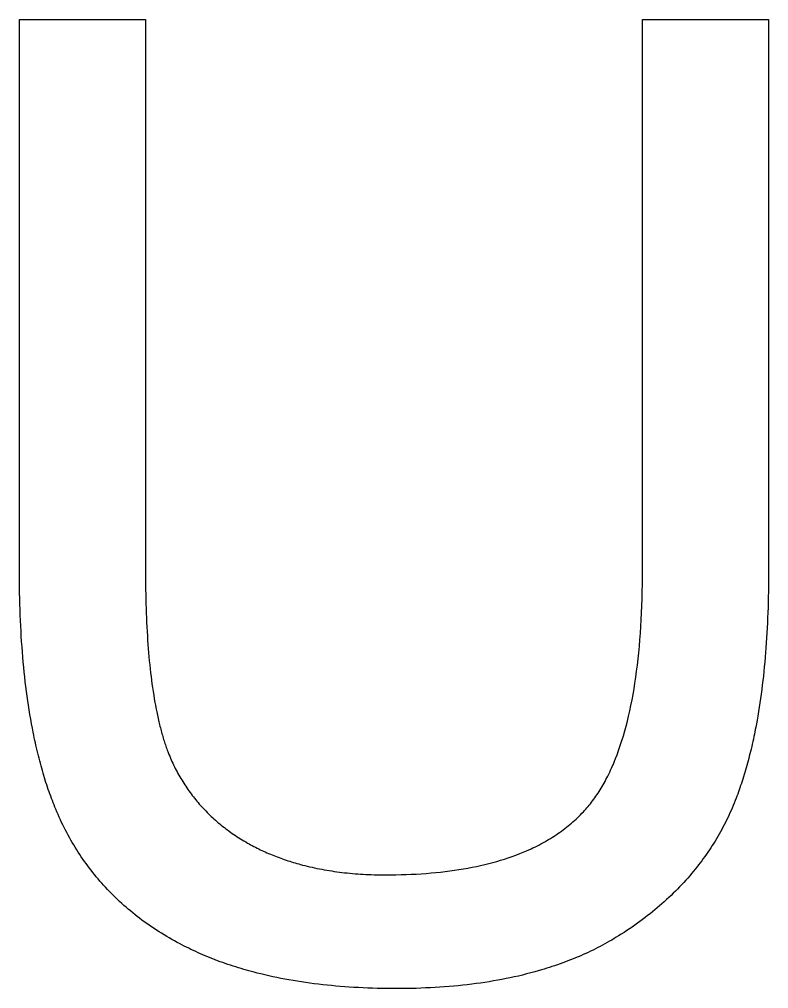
# Model space of a CAD drawing. Extents: x -115 to 95, y -60 to 60.
# Drawn here: x -47.291 to -44.931, y -1.551 to 1.5 of the extents above; entities that cross this region are included whole.
import ezdxf

# ---------------------------------------------------------------- set-up
doc = ezdxf.new("R2010")
doc.units = 0
doc.layers.add('ENGRAVE', color=5, linetype='Continuous')

msp = doc.modelspace()

# ---------------------------------------------------------------- linework, layer by layer
at = {"layer": 'ENGRAVE', "color": 5}
for points in [[(-47.2909, -0.2333), (-47.2909, 1.5)], [(-47.2909, 1.5), (-46.8939, 1.5)], [(-46.8939, 1.5), (-46.8939, -0.2312)], [(-45.3284, 1.5), (-44.9314, 1.5)], [(-45.3284, -0.2312), (-45.3284, 1.5)], [(-44.9314, 1.5), (-44.9314, -0.2333)], [(-47.1763, -0.9864), (-47.179, -0.9796), (-47.1818, -0.9729), (-47.1844, -0.9661), (-47.1871, -0.9593), (-47.1897, -0.9524), (-47.1923, -0.9454), (-47.1948, -0.9383), (-47.1973, -0.9312), (-47.1998, -0.9241), (-47.2023, -0.9169), (-47.2047, -0.9096), (-47.2071, -0.9023), (-47.2094, -0.8949), (-47.2117, -0.8875), (-47.214, -0.88), (-47.2162, -0.8724), (-47.2185, -0.8648), (-47.2206, -0.8571), (-47.2228, -0.8494), (-47.2249, -0.8416), (-47.227, -0.8338), (-47.229, -0.826), (-47.231, -0.818), (-47.233, -0.8099), (-47.235, -0.8015), (-47.2369, -0.7932), (-47.2388, -0.785), (-47.2406, -0.7772), (-47.2422, -0.7697), (-47.2439, -0.7621), (-47.2456, -0.7536), (-47.2476, -0.7436), (-47.25, -0.7314), (-47.2525, -0.7177), (-47.2552, -0.703), (-47.2578, -0.6881), (-47.2602, -0.6734), (-47.2624, -0.659), (-47.2646, -0.6447), (-47.2666, -0.6302), (-47.2685, -0.6155), (-47.2704, -0.6005), (-47.2723, -0.5853), (-47.274, -0.57), (-47.2757, -0.5545), (-47.2772, -0.5389), (-47.2787, -0.5232), (-47.2801, -0.5074), (-47.2814, -0.4914), (-47.2826, -0.4752), (-47.2838, -0.4589), (-47.2848, -0.4424), (-47.2858, -0.4258), (-47.2867, -0.409), (-47.2875, -0.3921), (-47.2882, -0.3751), (-47.2889, -0.3579), (-47.2894, -0.3405), (-47.2899, -0.323), (-47.2902, -0.3054), (-47.2905, -0.2875), (-47.2907, -0.2695), (-47.2908, -0.2514), (-47.2909, -0.2333)], [(-46.8939, -0.2312), (-46.8939, -0.2472), (-46.8938, -0.2631), (-46.8936, -0.2789), (-46.8934, -0.2945), (-46.8932, -0.31), (-46.8928, -0.3252), (-46.8924, -0.3402), (-46.892, -0.355), (-46.8914, -0.3697), (-46.8909, -0.3842), (-46.8902, -0.3985), (-46.8895, -0.4127), (-46.8887, -0.4267), (-46.8879, -0.4405), (-46.887, -0.4541), (-46.8861, -0.4676), (-46.8851, -0.4809), (-46.884, -0.4939), (-46.8829, -0.5069), (-46.8817, -0.5197), (-46.8804, -0.5323), (-46.8791, -0.5448), (-46.8777, -0.557), (-46.8763, -0.5689), (-46.8748, -0.5806), (-46.8733, -0.5921), (-46.8717, -0.6036), (-46.8699, -0.6154), (-46.868, -0.6274), (-46.866, -0.6392), (-46.8642, -0.65), (-46.8625, -0.6591), (-46.8612, -0.6661), (-46.8602, -0.6715), (-46.8593, -0.676), (-46.8584, -0.6803), (-46.8574, -0.685), (-46.8563, -0.6902), (-46.8552, -0.6955), (-46.854, -0.7008), (-46.8529, -0.7059), (-46.8517, -0.7109), (-46.8505, -0.7157), (-46.8494, -0.7205), (-46.8482, -0.7253), (-46.847, -0.7301), (-46.8457, -0.7348), (-46.8445, -0.7395), (-46.8432, -0.7442), (-46.8419, -0.7488), (-46.8406, -0.7533), (-46.8393, -0.7578), (-46.838, -0.7623), (-46.8366, -0.7667), (-46.8353, -0.7711), (-46.8339, -0.7754), (-46.8325, -0.7797), (-46.8311, -0.7839), (-46.8297, -0.7881), (-46.8282, -0.7922), (-46.8268, -0.7963), (-46.8253, -0.8003), (-46.8238, -0.8043), (-46.8223, -0.8083)], [(-45.5147, -0.9945), (-45.5109, -0.9904), (-45.5072, -0.9863), (-45.5035, -0.9821), (-45.4998, -0.9778), (-45.4962, -0.9734), (-45.4926, -0.969), (-45.4891, -0.9645), (-45.4856, -0.9598), (-45.4822, -0.9552), (-45.4787, -0.9504), (-45.4754, -0.9456), (-45.472, -0.9407), (-45.4687, -0.9357), (-45.4654, -0.9307), (-45.4622, -0.9255), (-45.459, -0.9203), (-45.4559, -0.915), (-45.4528, -0.9096), (-45.4497, -0.9042), (-45.4467, -0.8987), (-45.4437, -0.8932), (-45.4408, -0.8876), (-45.4378, -0.8819), (-45.4349, -0.8759), (-45.4319, -0.8697), (-45.429, -0.8635), (-45.4263, -0.8574), (-45.4238, -0.8519), (-45.4215, -0.847), (-45.4193, -0.8418), (-45.4166, -0.8353), (-45.4132, -0.8267), (-45.4089, -0.8152), (-45.4039, -0.8014), (-45.3986, -0.7862), (-45.3934, -0.7705), (-45.3886, -0.7551), (-45.3842, -0.7399), (-45.3801, -0.7247), (-45.3761, -0.7091), (-45.3723, -0.6931), (-45.3686, -0.6766), (-45.365, -0.6597), (-45.3616, -0.6425), (-45.3583, -0.625), (-45.3553, -0.6072), (-45.3524, -0.5891), (-45.3496, -0.5707), (-45.3471, -0.5519), (-45.3447, -0.5328), (-45.3424, -0.5134), (-45.3404, -0.4936), (-45.3385, -0.4736), (-45.3367, -0.4531), (-45.3352, -0.4324), (-45.3337, -0.4114), (-45.3325, -0.39), (-45.3314, -0.3684), (-45.3305, -0.3463), (-45.3298, -0.3239), (-45.3293, -0.3011), (-45.3289, -0.278), (-45.3286, -0.2547), (-45.3284, -0.2312)], [(-44.9314, -0.2333), (-44.9315, -0.2505), (-44.9316, -0.2676), (-44.9318, -0.2846), (-44.932, -0.3015), (-44.9324, -0.3183), (-44.9328, -0.3349), (-44.9333, -0.3513), (-44.9338, -0.3676), (-44.9345, -0.3838), (-44.9352, -0.3998), (-44.936, -0.4157), (-44.9369, -0.4315), (-44.9378, -0.4471), (-44.9388, -0.4626), (-44.9399, -0.478), (-44.9411, -0.4932), (-44.9423, -0.5082), (-44.9436, -0.5232), (-44.945, -0.538), (-44.9465, -0.5527), (-44.948, -0.5673), (-44.9497, -0.5817), (-44.9514, -0.596), (-44.9531, -0.61), (-44.9549, -0.6238), (-44.9568, -0.6374), (-44.9588, -0.6512), (-44.9609, -0.6651), (-44.9632, -0.6793), (-44.9656, -0.6933), (-44.9679, -0.7065), (-44.9699, -0.718), (-44.9717, -0.7277), (-44.9733, -0.7358), (-44.9748, -0.7431), (-44.9762, -0.7503), (-44.9778, -0.7578), (-44.9795, -0.7657), (-44.9813, -0.7737), (-44.983, -0.7816), (-44.9848, -0.7895), (-44.9866, -0.7971), (-44.9884, -0.8047), (-44.9903, -0.8121), (-44.9922, -0.8196), (-44.9941, -0.827), (-44.996, -0.8344), (-44.998, -0.8418), (-45, -0.849), (-45.0021, -0.8563), (-45.0041, -0.8634), (-45.0062, -0.8705), (-45.0084, -0.8776), (-45.0105, -0.8846), (-45.0127, -0.8915), (-45.0149, -0.8984), (-45.0172, -0.9052), (-45.0195, -0.912), (-45.0218, -0.9188), (-45.0241, -0.9254), (-45.0265, -0.932), (-45.0289, -0.9386), (-45.0313, -0.9451), (-45.0338, -0.9516)], [(-46.8223, -0.8083), (-46.82, -0.814), (-46.8176, -0.8196), (-46.8152, -0.8252), (-46.8128, -0.8308), (-46.8103, -0.8363), (-46.8078, -0.8418), (-46.8052, -0.8472), (-46.8025, -0.8526), (-46.7998, -0.858), (-46.7971, -0.8633), (-46.7943, -0.8685), (-46.7914, -0.8738), (-46.7886, -0.879), (-46.7856, -0.8841), (-46.7826, -0.8892), (-46.7796, -0.8943), (-46.7765, -0.8993), (-46.7734, -0.9043), (-46.7702, -0.9093), (-46.767, -0.9142), (-46.7637, -0.9191), (-46.7603, -0.9239), (-46.757, -0.9287), (-46.7535, -0.9335), (-46.7501, -0.9382), (-46.7465, -0.9429), (-46.743, -0.9475), (-46.7393, -0.9521), (-46.7357, -0.9566), (-46.732, -0.9611), (-46.7282, -0.9656), (-46.7244, -0.97), (-46.7204, -0.9745), (-46.7164, -0.9789), (-46.7124, -0.9833), (-46.7082, -0.9877), (-46.7041, -0.992), (-46.6999, -0.9963), (-46.6956, -1.0005), (-46.6913, -1.0047), (-46.687, -1.0089), (-46.6826, -1.013), (-46.6781, -1.0171), (-46.6736, -1.0211), (-46.669, -1.0251), (-46.6644, -1.029), (-46.6597, -1.0329), (-46.655, -1.0368), (-46.6503, -1.0406), (-46.6454, -1.0443), (-46.6406, -1.0481), (-46.6357, -1.0518), (-46.6307, -1.0554), (-46.6257, -1.059), (-46.6206, -1.0626), (-46.6155, -1.0661), (-46.6103, -1.0696), (-46.6051, -1.073), (-46.5998, -1.0764), (-46.5945, -1.0798), (-46.5891, -1.0831), (-46.5836, -1.0863), (-46.5781, -1.0896), (-46.5726, -1.0928)], [(-45.0338, -0.9516), (-45.0369, -0.9594), (-45.04, -0.9672), (-45.0432, -0.975), (-45.0465, -0.9828), (-45.0498, -0.9904), (-45.0532, -0.9981), (-45.0568, -1.0057), (-45.0603, -1.0132), (-45.064, -1.0208), (-45.0677, -1.0282), (-45.0715, -1.0357), (-45.0754, -1.043), (-45.0793, -1.0504), (-45.0833, -1.0577), (-45.0874, -1.0649), (-45.0916, -1.0722), (-45.0958, -1.0793), (-45.1001, -1.0865), (-45.1045, -1.0935), (-45.1089, -1.1006), (-45.1135, -1.1076), (-45.118, -1.1145), (-45.1227, -1.1214), (-45.1275, -1.1283), (-45.1323, -1.1352), (-45.1372, -1.142), (-45.1422, -1.1487), (-45.1472, -1.1554), (-45.1522, -1.1619), (-45.1572, -1.1684), (-45.1625, -1.175), (-45.168, -1.1817), (-45.1738, -1.1887), (-45.1799, -1.1958), (-45.1862, -1.203), (-45.1925, -1.2101), (-45.1989, -1.2172), (-45.2054, -1.2241), (-45.2119, -1.2309), (-45.2185, -1.2377), (-45.2251, -1.2445), (-45.2319, -1.2512), (-45.2388, -1.2579), (-45.2458, -1.2645), (-45.2529, -1.271), (-45.26, -1.2775), (-45.2673, -1.284), (-45.2746, -1.2904), (-45.282, -1.2967), (-45.2896, -1.303), (-45.2972, -1.3092), (-45.3049, -1.3154), (-45.3126, -1.3215), (-45.3205, -1.3276), (-45.3285, -1.3336), (-45.3365, -1.3396), (-45.3447, -1.3455), (-45.3529, -1.3514), (-45.3612, -1.3572), (-45.3696, -1.3629), (-45.3782, -1.3686), (-45.3868, -1.3742), (-45.3955, -1.3798), (-45.4042, -1.3854)], [(-46.7937, -1.4059), (-46.802, -1.4012), (-46.8104, -1.3965), (-46.8187, -1.3918), (-46.827, -1.387), (-46.8351, -1.3821), (-46.8432, -1.3771), (-46.8512, -1.3721), (-46.8591, -1.367), (-46.8669, -1.3619), (-46.8747, -1.3566), (-46.8823, -1.3514), (-46.8899, -1.346), (-46.8975, -1.3406), (-46.9049, -1.3352), (-46.9123, -1.3296), (-46.9196, -1.324), (-46.9268, -1.3184), (-46.9339, -1.3126), (-46.941, -1.3068), (-46.948, -1.301), (-46.9549, -1.2951), (-46.9617, -1.2891), (-46.9685, -1.283), (-46.9751, -1.2769), (-46.9817, -1.2707), (-46.9883, -1.2645), (-46.9947, -1.2582), (-47.0011, -1.2518), (-47.0074, -1.2453), (-47.0136, -1.2388), (-47.0198, -1.2322), (-47.0258, -1.2256), (-47.0317, -1.2191), (-47.0375, -1.2125), (-47.0431, -1.2059), (-47.0487, -1.1992), (-47.0542, -1.1924), (-47.0597, -1.1856), (-47.0651, -1.1787), (-47.0704, -1.1717), (-47.0757, -1.1647), (-47.0809, -1.1576), (-47.086, -1.1505), (-47.091, -1.1433), (-47.096, -1.136), (-47.1009, -1.1287), (-47.1057, -1.1213), (-47.1104, -1.1139), (-47.1151, -1.1063), (-47.1197, -1.0988), (-47.1242, -1.0911), (-47.1286, -1.0835), (-47.133, -1.0757), (-47.1373, -1.0679), (-47.1415, -1.06), (-47.1457, -1.0521), (-47.1498, -1.0441), (-47.1538, -1.036), (-47.1578, -1.0279), (-47.1616, -1.0197), (-47.1654, -1.0114), (-47.1691, -1.0031), (-47.1727, -0.9947), (-47.1763, -0.9864)], [(-46.1388, -1.193), (-46.1222, -1.1929), (-46.1056, -1.1926), (-46.0891, -1.1923), (-46.0728, -1.1919), (-46.0567, -1.1912), (-46.0409, -1.1904), (-46.0252, -1.1894), (-46.0098, -1.1883), (-45.9945, -1.1871), (-45.9794, -1.1857), (-45.9645, -1.1841), (-45.9497, -1.1824), (-45.9352, -1.1806), (-45.9208, -1.1786), (-45.9066, -1.1765), (-45.8927, -1.1742), (-45.8789, -1.1717), (-45.8653, -1.1692), (-45.8519, -1.1664), (-45.8386, -1.1636), (-45.8255, -1.1605), (-45.8126, -1.1573), (-45.7999, -1.154), (-45.7875, -1.1506), (-45.7754, -1.147), (-45.7635, -1.1434), (-45.7515, -1.1395), (-45.7395, -1.1352), (-45.7272, -1.1307), (-45.7153, -1.1261), (-45.7042, -1.1216), (-45.6944, -1.1175), (-45.6864, -1.1141), (-45.6796, -1.111), (-45.6737, -1.1082), (-45.6679, -1.1054), (-45.6618, -1.1023), (-45.6554, -1.0991), (-45.649, -1.0957), (-45.6425, -1.0923), (-45.6363, -1.0888), (-45.6302, -1.0853), (-45.6242, -1.0818), (-45.6183, -1.0783), (-45.6125, -1.0746), (-45.6067, -1.0709), (-45.601, -1.0672), (-45.5953, -1.0633), (-45.5897, -1.0595), (-45.5842, -1.0555), (-45.5788, -1.0515), (-45.5734, -1.0475), (-45.5681, -1.0434), (-45.5629, -1.0392), (-45.5577, -1.035), (-45.5527, -1.0308), (-45.5477, -1.0264), (-45.5427, -1.0221), (-45.5379, -1.0176), (-45.5331, -1.0131), (-45.5284, -1.0085), (-45.5238, -1.0039), (-45.5192, -0.9992), (-45.5147, -0.9945)], [(-46.5726, -1.0928), (-46.5677, -1.0955), (-46.5627, -1.0982), (-46.5577, -1.1009), (-46.5526, -1.1036), (-46.5476, -1.1062), (-46.5425, -1.1088), (-46.5373, -1.1113), (-46.5322, -1.1138), (-46.527, -1.1163), (-46.5217, -1.1187), (-46.5165, -1.121), (-46.5112, -1.1234), (-46.5059, -1.1257), (-46.5005, -1.1279), (-46.4952, -1.1302), (-46.4898, -1.1324), (-46.4843, -1.1345), (-46.4788, -1.1366), (-46.4733, -1.1387), (-46.4678, -1.1407), (-46.4623, -1.1427), (-46.4567, -1.1446), (-46.4511, -1.1466), (-46.4454, -1.1484), (-46.4397, -1.1503), (-46.4339, -1.1521), (-46.4282, -1.1539), (-46.4225, -1.1556), (-46.417, -1.1572), (-46.4114, -1.1588), (-46.4055, -1.1604), (-46.3992, -1.1621), (-46.3922, -1.1638), (-46.3848, -1.1657), (-46.3771, -1.1675), (-46.3693, -1.1693), (-46.3616, -1.171), (-46.3539, -1.1726), (-46.3463, -1.1741), (-46.3386, -1.1756), (-46.3308, -1.177), (-46.323, -1.1784), (-46.3151, -1.1797), (-46.3072, -1.1809), (-46.2992, -1.1821), (-46.2912, -1.1832), (-46.2831, -1.1843), (-46.275, -1.1853), (-46.2668, -1.1862), (-46.2586, -1.1871), (-46.2504, -1.1879), (-46.2421, -1.1887), (-46.2337, -1.1894), (-46.2253, -1.19), (-46.2169, -1.1906), (-46.2084, -1.1911), (-46.1999, -1.1916), (-46.1913, -1.192), (-46.1827, -1.1923), (-46.174, -1.1926), (-46.1652, -1.1927), (-46.1565, -1.1929), (-46.1476, -1.193), (-46.1388, -1.193)], [(-45.4042, -1.3854), (-45.4112, -1.3897), (-45.4183, -1.3939), (-45.4254, -1.3982), (-45.4325, -1.4023), (-45.4397, -1.4064), (-45.447, -1.4105), (-45.4544, -1.4144), (-45.4618, -1.4183), (-45.4693, -1.4222), (-45.4768, -1.426), (-45.4844, -1.4298), (-45.492, -1.4334), (-45.4997, -1.4371), (-45.5074, -1.4407), (-45.5152, -1.4442), (-45.5231, -1.4476), (-45.5311, -1.451), (-45.5391, -1.4544), (-45.5471, -1.4577), (-45.5552, -1.4609), (-45.5633, -1.4641), (-45.5715, -1.4672), (-45.5797, -1.4703), (-45.5881, -1.4733), (-45.5967, -1.4763), (-45.6053, -1.4792), (-45.6138, -1.482), (-45.622, -1.4847), (-45.6301, -1.4873), (-45.6382, -1.4898), (-45.647, -1.4925), (-45.6569, -1.4953), (-45.6681, -1.4984), (-45.6804, -1.5017), (-45.6934, -1.5051), (-45.7066, -1.5084), (-45.7195, -1.5115), (-45.7324, -1.5144), (-45.7452, -1.5171), (-45.758, -1.5197), (-45.7711, -1.5223), (-45.7844, -1.5247), (-45.7978, -1.5271), (-45.8113, -1.5293), (-45.8249, -1.5315), (-45.8386, -1.5335), (-45.8524, -1.5354), (-45.8663, -1.5372), (-45.8803, -1.5389), (-45.8945, -1.5405), (-45.9087, -1.5419), (-45.9231, -1.5433), (-45.9376, -1.5446), (-45.9521, -1.5457), (-45.9668, -1.5467), (-45.9816, -1.5477), (-45.9965, -1.5485), (-46.0115, -1.5492), (-46.0267, -1.5498), (-46.0419, -1.5503), (-46.0573, -1.5506), (-46.0728, -1.5509), (-46.0884, -1.551), (-46.104, -1.5512)], [(-46.104, -1.5512), (-46.1192, -1.551), (-46.1343, -1.5509), (-46.1494, -1.5507), (-46.1644, -1.5504), (-46.1792, -1.55), (-46.194, -1.5495), (-46.2086, -1.5488), (-46.2231, -1.5481), (-46.2375, -1.5473), (-46.2519, -1.5464), (-46.2661, -1.5454), (-46.2802, -1.5443), (-46.2942, -1.5431), (-46.3082, -1.5418), (-46.322, -1.5404), (-46.3357, -1.5389), (-46.3493, -1.5374), (-46.3628, -1.5357), (-46.3763, -1.5339), (-46.3896, -1.5321), (-46.4029, -1.5301), (-46.416, -1.528), (-46.429, -1.5259), (-46.4419, -1.5236), (-46.4545, -1.5213), (-46.4671, -1.5189), (-46.4798, -1.5164), (-46.4925, -1.5137), (-46.5055, -1.5108), (-46.5183, -1.5079), (-46.5305, -1.505), (-46.5416, -1.5022), (-46.5513, -1.4998), (-46.56, -1.4975), (-46.5681, -1.4952), (-46.576, -1.493), (-46.5843, -1.4906), (-46.5927, -1.4881), (-46.6012, -1.4856), (-46.6097, -1.4829), (-46.618, -1.4803), (-46.6262, -1.4776), (-46.6344, -1.4749), (-46.6424, -1.4721), (-46.6505, -1.4693), (-46.6585, -1.4664), (-46.6665, -1.4634), (-46.6744, -1.4605), (-46.6822, -1.4574), (-46.69, -1.4543), (-46.6978, -1.4512), (-46.7055, -1.448), (-46.7131, -1.4448), (-46.7207, -1.4415), (-46.7282, -1.4381), (-46.7357, -1.4348), (-46.7431, -1.4313), (-46.7505, -1.4278), (-46.7578, -1.4243), (-46.7651, -1.4207), (-46.7723, -1.4171), (-46.7794, -1.4134), (-46.7866, -1.4096), (-46.7937, -1.4059)]]:
    msp.add_lwpolyline(points, dxfattribs=at)

doc.saveas('drawing.dxf')
